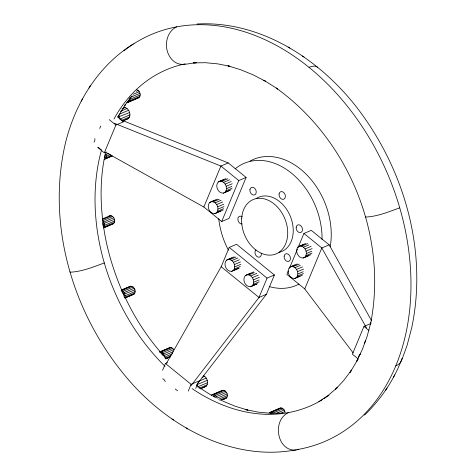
<?xml version="1.0" encoding="UTF-8"?>
<svg xmlns="http://www.w3.org/2000/svg" width="476" height="476" viewBox="0 0 476 476"><rect width="100%" height="100%" fill="white"/><g stroke="black" fill="none" stroke-linecap="round" stroke-linejoin="round"><path stroke-width="0.71" d="M121.719 291.77L121.749 290.58L131.864 286.296C134.791 287.391 136.356 291.669 134.125 294.097L125.569 297.792M226.511 392.313L216.396 396.597L215.307 397.537L213.938 396.431L213.986 394.64L224.095 390.356C227.022 391.45 228.593 395.723 226.362 398.156L221.846 400.137M271.689 413.513L271.719 412.317L281.828 408.033L284.243 409.991L285.106 412.674M104.143 159.395C100.305 180.22 100.287 201.675 103.048 222.643M104.411 157.949L104.672 156.503M370.411 324.555C388.279 236.614 348.908 140.105 276.193 88.03L277.805 89.042L263.882 80.254L265.656 81.36L253.226 74.899L240.624 69.71L227.939 65.825L229.86 66.271M100.722 126.021L99.71 128.455M112.068 155.967L105.327 158.823L104.298 157.229L104.916 155.753L104.785 154.807L108.885 153.403M113.818 217.716L103.703 222L102.614 222.946L102.971 225.624L104.339 226.737L114.454 222.453C115.501 219.555 113.401 215.473 110.075 215.67L102.655 218.811M122.766 121.047L128.431 118.548C132.03 114.722 128.663 107.029 123.338 107.362M126.58 102.281L127.907 102.37L139.165 97.532C141.396 95.099 139.831 90.827 136.904 89.732M123.885 296.53L124.795 297.274C125.676 294.698 124.307 291.568 121.749 290.58M214.837 213.623L216.455 212.837C220.055 209.012 216.687 201.318 211.362 201.651L209.743 202.437C206.144 206.263 209.511 213.956 214.837 213.623L220.852 211.07M223.363 193.143L224.981 192.358C228.581 188.532 225.213 180.838 219.888 181.172L218.27 181.957C214.67 185.783 218.038 193.476 223.363 193.143L229.378 190.59M200.444 388.85L206.108 386.351C209.089 383.138 207.298 377.391 203.52 375.635M231.586 271.362L233.204 270.582C236.804 266.756 233.436 259.063 228.111 259.396L226.493 260.182C222.893 264.001 226.261 271.695 231.586 271.362L238.268 268.529M250.501 286.725L252.125 285.939C255.725 282.113 252.357 274.42 247.032 274.753L245.414 275.539C241.814 279.364 245.182 287.058 250.501 286.725L256.522 284.172M294.721 278.472L296.346 277.686C299.94 273.861 296.572 266.167 291.252 266.506L289.628 267.286C286.034 271.112 289.396 278.805 294.721 278.472L300.07 276.205M303.248 257.992L304.872 257.207C308.466 253.381 305.098 245.687 299.779 246.021L298.154 246.806C294.561 250.632 297.922 258.325 303.248 257.992L308.597 255.725M358.731 356.994L359.011 355.59L359.743 354.555L360.814 354.037M364.414 343.339L365.425 340.899M402.071 358.339C394.199 379.747 380.973 399.305 364.527 415.137M370.834 322.567L367.175 336.217L362.474 349.14L356.756 361.242L358.095 359.023L350.08 372.434L351.478 370.114L343.952 380.211L335.58 389.243L337.728 387.196L328.63 395.05L318.813 401.72M97.645 147.405L104.327 152.832L115.882 125.069L123.605 121.796L117.483 116.822M203.841 207.006L220.894 166.047L228.248 162.929L246.116 177.435L229.063 218.401L221.709 221.513L203.841 207.006L105.339 152.13M162.643 354.787L162.024 354.084L162.637 352.609L172.752 348.325L173.847 349.562L163.738 353.846L162.643 354.787L163.048 355.679L164.452 355.417L173.216 351.704M221.709 221.513L238.762 180.553L246.116 177.435M162.602 370.268L165.428 363.491L167.356 362.67M166.594 363.117L221.167 266.744L229.218 247.401L236.572 244.283L274.414 275.003L266.364 294.346L197.433 383.769M188.252 391.088L191.072 384.31L198.795 381.038L195.69 388.493M196.433 385.679L196.981 384.358M214.682 396.835L215.301 395.36L225.41 391.076M274.414 275.003L267.06 278.115L259.009 297.458L190.989 385.709M288.301 271.005L286.879 274.42L304.753 288.926L353.138 352.906M289.438 268.274L297.399 249.156M297.964 247.794L303.932 233.454L311.286 230.342L329.16 244.848L371.667 320.883M304.753 288.926L321.8 247.96L329.16 244.848M371.03 323.442L363.95 326.441L352.395 354.203L357.964 358.725M134.274 43.358C97.58 65.718 73.869 105.101 64.665 146.459L64.242 148.441C46.803 232.109 76.112 321.776 132.727 384.56C173.883 429.858 237.006 462.607 299.255 449.189A221.185 162.774 67 0 1 297.839 449.445M117.905 116.977L125.551 104.184M81.152 101.162L82.485 98.943M88.976 88.048L90.375 85.728M125.224 104.726L124.522 105.886L132.048 95.789M385.625 390.272L387.024 387.952M393.515 377.057L394.848 374.838M94.022 142.11L94.754 141.075L94.902 138.641M103.762 227.825L113.669 223.565L114.454 222.453M135.214 291.485L125.099 295.769L123.605 295.31L123.07 293.478L124.165 292.538L134.274 288.254M176.745 26.811C167.772 30.94 164.732 42.382 167.344 51.343C168.706 55.817 171.408 59.94 175.406 62.463C181.802 66.384 189.424 63.094 196.261 62.767L193.268 62.886L205.507 62.713L217.948 63.897L229.801 66.277M288.635 412.585C271.766 419.909 276.711 451.754 296.28 450.052M395.669 365.99L398.281 364.562L400.262 362.766L401.542 360.659L407.051 345.522L411.758 327.559C428.097 249.852 403.577 166.933 355.054 105.208C317.296 57.769 259.527 20.575 197.01 24.002M108.927 216.223L110.075 215.67M131.864 286.296L130.531 286.207L121.297 290.181M172.752 348.325L171.437 347.605L170.105 347.516L159.519 352.067M222.768 390.26L211.511 395.098L222.768 390.26L224.095 390.356M280.501 407.944L269.243 412.781L280.501 407.944L281.828 408.033M136.196 91.309L138.219 90.452M133.25 94.26L139.319 91.689M140.033 93.26L129.918 97.544L129.835 100.704L129.055 101.816L127.907 102.37L127.556 101.15M140.253 94.92L130.138 99.204L129.145 98.901M139.95 96.426L129.835 100.704L128.925 99.966M139.165 97.532L129.055 101.816L128.371 100.757M121.856 108.921L125.224 107.493M120.345 111.366L127.086 108.51M119.208 114.264L128.645 110.265M129.656 112.491L118.108 117.042M129.972 114.847L119.863 119.131L119.547 116.775L118.786 115.109M121.451 120.398L129.543 116.977M122.368 121.118L128.431 118.548M104.327 152.832L106.255 152.011M110.456 154.498L106.41 156.211L104.916 155.753M111.503 155.426L106.106 157.711L105.327 158.823L104.179 159.377L112.271 155.95M102.637 219.472L111.402 215.759M112.717 216.479L102.608 220.763C104.553 222.453 105.47 225.802 103.554 227.849L113.669 223.565M114.532 219.287L103.018 223.833M114.758 220.953L104.643 225.237L103.143 224.773M219.888 181.172L225.91 178.625M218.27 181.957L223.619 179.69M221.774 181.302L227.796 178.75M223.637 182.32L229.658 179.773M225.196 184.075L231.211 181.529M226.207 186.3L232.223 183.754M226.522 188.657L231.871 186.39M226.094 190.781L232.109 188.234M224.981 192.358L230.997 189.811M211.362 201.651L217.383 199.105M209.743 202.437L215.093 200.17M213.248 201.782L219.269 199.236M215.11 202.8L221.132 200.253M216.669 204.555L222.685 202.008M217.681 206.78L223.702 204.234M217.996 209.137L224.017 206.59M217.568 211.267L223.583 208.714M216.455 212.837L223.143 210.005M121.094 290.205L130.531 286.207M133.179 287.016L123.064 291.3L122.451 292.776L123.07 293.478M134.994 289.825L123.474 294.37M124.795 297.274L134.91 292.99M124.688 298.095L134.125 294.097M228.111 259.396L234.132 256.85M226.493 260.182L231.842 257.915M229.997 259.527L236.013 256.975M231.86 260.545L237.881 257.998M233.418 262.3L239.434 259.753M234.43 264.525L240.445 261.978M234.745 266.881L240.761 264.329M234.317 269.005L240.332 266.459M233.204 270.582L239.22 268.03M299.779 246.021L305.794 243.474M298.154 246.806L303.504 244.539M301.665 246.151L307.68 243.605M303.527 247.169L308.876 244.902M305.08 248.924L311.102 246.378M247.032 274.753L253.72 271.921M245.414 275.539L250.763 273.272M248.918 274.884L254.267 272.617M306.092 251.149L312.113 248.603M250.781 275.901L256.796 273.355M306.407 253.506L311.756 251.239M252.34 277.657L258.355 275.11M305.979 255.636L311.994 253.083M304.872 257.207L310.887 254.66M253.351 279.882L259.366 277.335M253.666 282.238L259.015 279.971M291.252 266.506L297.268 263.954M289.628 267.286L294.977 265.019M293.139 266.631L299.154 264.085M253.238 284.368L259.253 281.816M295.001 267.649L300.35 265.388M252.125 285.939L257.474 283.672M296.554 269.41L302.575 266.858M297.571 271.629L303.587 269.083M297.887 273.986L303.236 271.719M297.452 276.116L303.474 273.563M296.346 277.686L302.361 275.14M266.364 294.346L259.009 297.458L221.167 266.744M160.347 353.019L159.99 351.8L170.105 347.516M171.437 347.605L161.322 351.889L159.99 351.8M172.764 353.656L164.672 357.077L163.738 353.846L161.322 351.889L161.275 353.68L162.024 354.084M165.047 358.297L171.11 355.727M165.606 358.839L170.331 356.839M165.815 358.815L169.861 357.101M202.068 377.462L204.763 376.32M198.903 381.216L206.322 378.075M207.334 380.3L197.219 384.584L197.534 386.934L207.649 382.65M199.129 388.208L207.221 384.781M200.717 388.636L206.108 386.351M227.225 393.884L217.115 398.168C216.497 396.246 214.843 394.336 212.653 394.544L213.183 396.377L213.938 396.431M218.686 399.257L227.451 395.544M219.728 400.185L227.147 397.049M220.965 400.441L226.362 398.156M283.143 408.753L273.034 413.037L271.719 412.317L270.386 412.228L270.743 413.448M276.151 413.418L284.243 409.991M280.911 413.275L284.957 411.562M104.303 262.948C93.332 266.976 82.039 271.641 70.269 272.201L69.978 271.82M399.727 207.822C388.755 211.844 377.462 216.515 365.693 217.068L365.401 216.693M309.043 67.324C311.72 66.307 315.16 65.212 317.641 67.253M282.732 413.114L270.493 413.287L258.051 412.103L245.503 409.58L247.419 410.026M248.061 410.175L235.376 406.29L222.774 401.101M120.172 119.541L228.248 162.929M114.192 123.207L220.894 166.047L238.762 180.553M162.655 378.741L163.881 379.408L165.356 381.544M175.269 388.975L177.524 390.808M288.135 47.011L289.908 48.118M302.373 56.001L303.985 57.013M172.014 418.987L173.627 419.999M186.092 427.882L187.865 428.989M198.195 386.958L211.499 395.36M303.932 233.454L321.8 247.96L366.472 327.863M109.2 119.643L115.882 125.069M363.95 326.441L368.965 330.511M229.218 247.401L267.06 278.115M98.145 147.28L100.9 149.518M104.744 156.604L106.106 157.711L106.41 156.211L105.476 152.975M165.428 363.491L191.072 384.31M162.649 354.59C147.453 337.436 134.803 318.027 125.129 297.262M163.583 355.685L165.458 357.869M122.677 292.103L121.761 290.164C112.854 269.285 106.338 247.318 103.298 224.797M322.776 399.412A182.849 134.559 67 0 1 192.096 388.624M165.047 366.359A182.849 134.559 67 0 1 101.59 149.756M113.954 119.03A182.849 134.559 67 0 1 185.182 63.849M328.928 395.3A182.849 134.559 67 0 1 324.025 398.626M134.541 43.31A221.185 162.774 67 0 1 389.445 178.274A221.185 162.774 67 0 1 299.957 449.058M123.986 50.753A221.185 162.774 67 0 1 133.334 44.078M256.1 198.593A29.494 21.706 67 0 1 290.122 215.812A29.494 21.706 67 0 1 279.043 252.381M250.055 161.049A66.354 48.832 67 0 1 308.079 176.185A66.354 48.832 67 0 1 330.189 246.723M298.886 284.124A66.354 48.832 67 0 1 269.226 286.558M228.403 250.156A66.354 48.832 67 0 1 218.752 218.799M235.168 168.849A66.354 48.832 67 0 1 291.562 173.228A66.354 48.832 67 0 1 322.05 239.577M242.165 223.922A4.058 2.987 67 0 1 237.869 219.079A4.058 2.987 67 0 1 242.344 216.919M261.235 253.226A4.058 2.987 67 0 1 259.402 257.117A4.058 2.987 67 0 1 255.493 254.648A4.058 2.987 67 0 1 255.975 249.906M241.647 218.752A29.494 21.706 67 0 0 274.902 254.333A29.494 21.706 67 0 0 277.431 207.036A29.494 21.706 67 0 0 241.647 218.752M296.185 227.23A4.058 2.987 67 0 0 300.439 232.562A4.058 2.987 67 0 0 301.32 226.273A4.058 2.987 67 0 0 296.185 227.23M279.079 194.012A4.058 2.987 67 0 0 283.327 199.343A4.058 2.987 67 0 0 284.214 193.054A4.058 2.987 67 0 0 279.079 194.012M249.942 189.692A4.058 2.987 67 0 0 254.19 195.023A4.058 2.987 67 0 0 255.076 188.734A4.058 2.987 67 0 0 249.942 189.692M284.154 256.136A4.058 2.987 67 0 0 288.408 261.461A4.058 2.987 67 0 0 289.289 255.178A4.058 2.987 67 0 0 284.154 256.136"/></g></svg>
